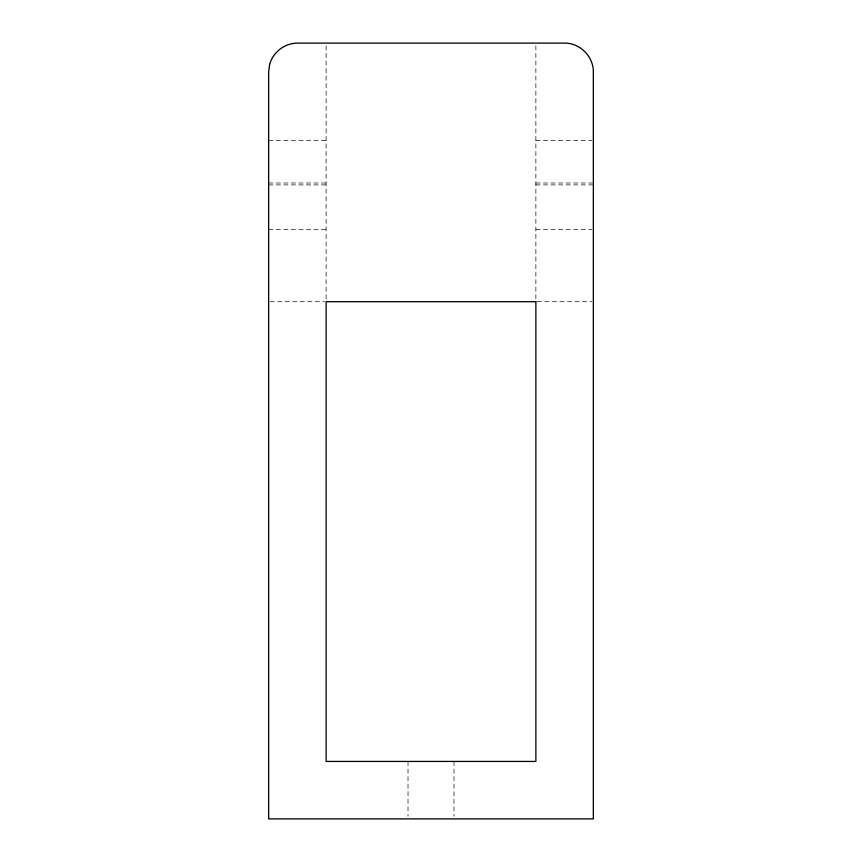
<?xml version="1.0" encoding="UTF-8"?>
<svg xmlns="http://www.w3.org/2000/svg" width="862" height="862" viewBox="0 0 862 862"><rect width="100%" height="100%" fill="white"/><g stroke="black" fill="none" stroke-linecap="round" stroke-linejoin="round"><path stroke-width="0.65" stroke-dasharray="4.31 3.23" d="M268.653 140.387L326.127 140.387M535.873 140.387L592.011 140.387M268.653 183.003L326.127 183.003M535.873 183.003L593.347 183.003M268.653 184.888L326.127 184.888M535.873 184.888L593.347 184.888M268.653 229.389L326.127 229.389M535.873 229.389L592.011 229.389M269.989 301.7L324.791 301.7M537.209 301.7L592.011 301.7M535.873 45.794L535.873 299.006M453.983 761.437L453.983 816.228M408.017 761.437L408.017 816.228M326.127 45.794L326.127 301.7"/><path stroke-width="1.29" d="M269.634 64.391L268.653 71.837L268.653 818.9L593.347 818.9L593.347 71.837C593.444 56.45 579.986 43.003 564.61 43.1L297.39 43.1C284.686 43.175 272.995 52.14 269.634 64.391M535.873 301.7L326.127 301.7L326.127 761.437L535.873 761.437L535.873 301.7"/></g></svg>
